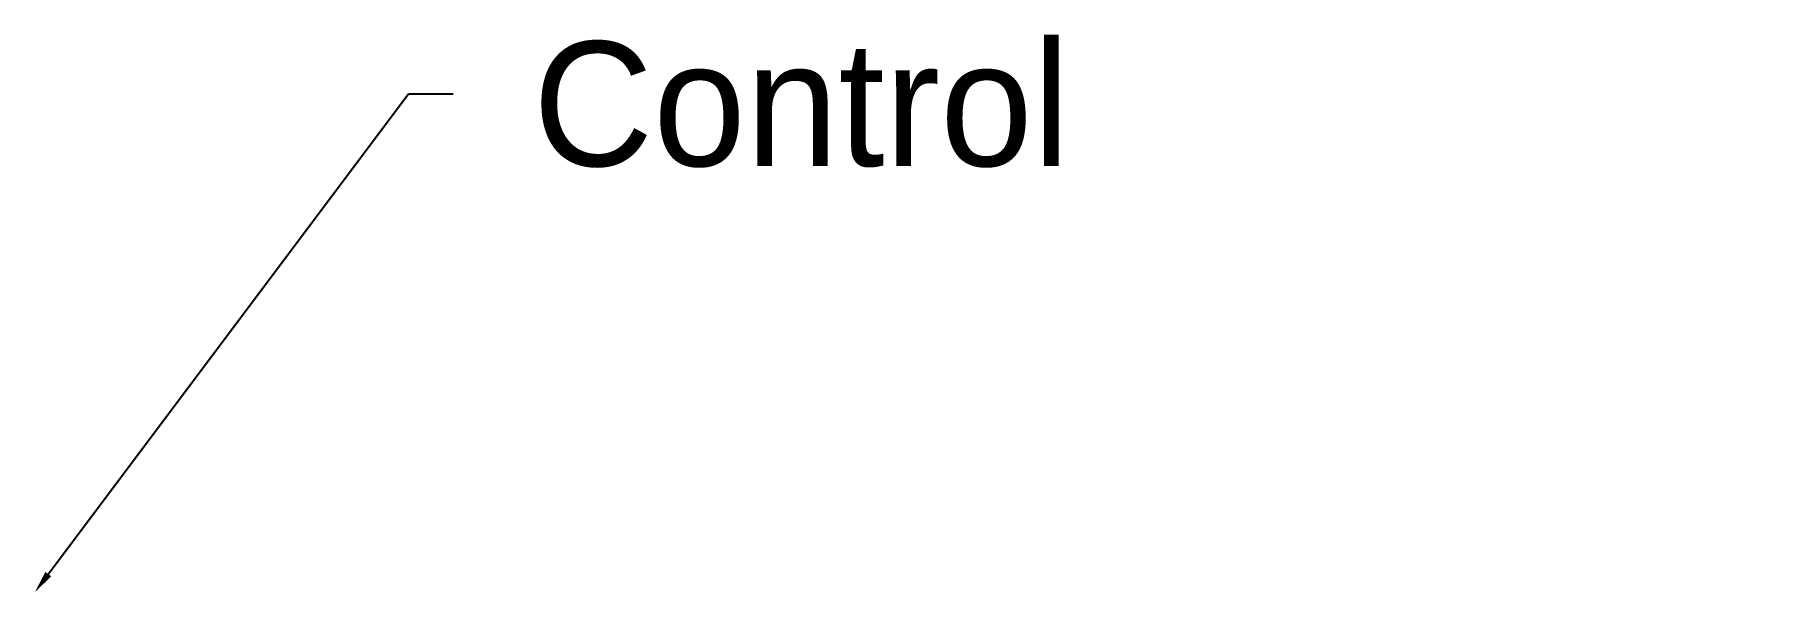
# Model space of a CAD drawing. Extents: x 0 to 14, y 0 to 4.5.
import ezdxf
from ezdxf import colors
from ezdxf.entities.mleader import LeaderData, LeaderLine
from ezdxf.math import Vec2, Vec3

# ---------------------------------------------------------------- set-up
doc = ezdxf.new("R2010")
doc.units = 0
doc.header["$MEASUREMENT"] = 0

msp = doc.modelspace()

# ---------------------------------------------------------------- leaders
ml = msp.add_multileader_mtext('Standard')
ml.set_content('Control')
ml.set_leader_properties()
ml.build(insert=Vec2(0, 0))
ml.multileader.update_dxf_attribs({"text_right_attachment_type": 6, "dogleg_length": 0.36, "arrow_head_size": 0.18})
ctx = ml.context
ctx.base_point, ctx.char_height, ctx.arrow_head_size, ctx.landing_gap_size = Vec3(3.91, 3.91), 1, 0.18, 0.09
ctx.right_attachment = 6
notes = []
notes.append((ctx, [(0, (1, 1, 0), (3, 4), (1, 0), 0.36, [(0, [(0, 0)], 0, [])])]))
ctx.mtext.insert, ctx.mtext.width, ctx.mtext.flow_direction = Vec3(4, 4.419), 10, 5
for ctx, leaders in notes:
    for number, flags, end, landing, length, lines in leaders:
        leader = LeaderData()
        leader.index, (leader.has_last_leader_line, leader.has_dogleg_vector, leader.attachment_direction) = number, flags
        leader.last_leader_point, leader.dogleg_vector, leader.dogleg_length = Vec3(end), Vec3(landing), length
        for number, points, colour, breaks in lines:
            line = LeaderLine()
            line.index, line.vertices, line.color, line.breaks = number, Vec3.list(points), colors.encode_raw_color(colour), breaks
            leader.lines.append(line)
        ctx.leaders.append(leader)

doc.saveas('drawing.dxf')
